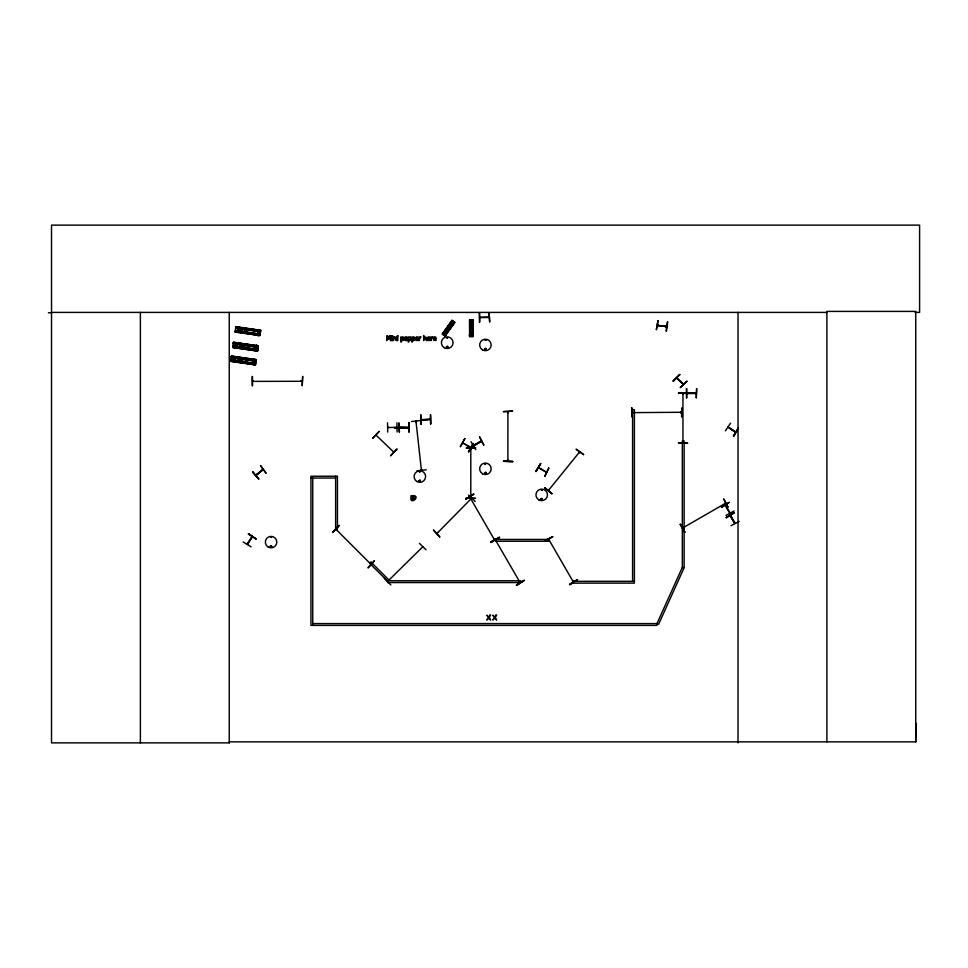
<?xml version="1.0" encoding="UTF-8"?>
<svg xmlns="http://www.w3.org/2000/svg" width="968" height="968" viewBox="0 0 968 968"><rect width="100%" height="100%" fill="white"/><g stroke="black" fill="none" stroke-linecap="round" stroke-linejoin="round"><path stroke-width="1.45" d="M915.075 312.41L919.6 312.41L919.6 225.133L51.522 225.133L51.522 742.867L229.368 742.867L229.247 741.851L915.74 741.851L915.873 723.132M538.377 467.738L546.472 472.227M421.866 470.158L421.346 469.419M262.945 469.383L255.976 475.445M462.922 443.005L470.436 447.7M470.823 447.397L462.861 442.908M735.849 431.982L728.19 426.973M336.622 529.956L336.319 529.072M370.913 564.247L370.466 563.291M415.962 421.08L416.421 421.866M247.034 544.258L247.989 543.544M470.738 449.346L470.799 448.365M507.813 411.872L507.91 412.707M682.96 394.206L683.323 393.202L682.864 394.024M682.948 393.274L682.948 442.715L682.948 441.686M270.641 537.179L271.572 537.434L270.689 537.071M270.217 546.194C272.02 549.703 271.96 543.169 270.278 546.642M271.706 546.424C270.048 548.324 270.798 544.548 271.621 546.291M419.35 471.767C421.019 470.17 419.58 473.691 419.531 471.44M418.962 480.89C421.286 477.902 420.342 484.121 419.059 480.673M419.229 480.89C420.886 478.991 420.148 482.766 419.325 481.036M446.732 337.88L447.724 338.014L446.792 337.771M447.869 347.016C445.994 349.049 447.264 344.668 447.712 347.282M485.875 340.264L484.944 340.01L485.936 340.143M486.323 349.266C484 351.977 484.944 346.604 486.238 349.049M484.92 463.999L485.912 463.866L484.98 464.253M540.858 498.968C542.649 502.465 542.6 495.943 540.918 499.415M542.213 490.195L541.233 489.941L542.116 490.304M541.112 499.028C542.056 501.412 542.709 497.322 541.185 499.052M657.95 320.638L656.365 329.761L658.071 320.65M665.548 326.567L666.662 326.289M666.057 331.032L667.375 321.872M666.504 331.092L667.714 321.921M231.328 356.067L230.59 361.354L255.395 364.9L256.133 359.624L231.328 356.067L256.121 359.733M233.24 343.834L233.482 342.224L258.274 345.806L257.536 351.081L232.731 347.512L233.445 342.587L258.226 346.145M233.167 361.366L233.82 356.781M235.309 347.524L235.962 342.938M237.704 332.036L238.358 327.45M234.837 361.608L235.502 357.023M236.978 347.766L237.644 343.18M239.386 332.278L240.04 327.692M237.354 361.971L238.019 357.386M239.495 348.129L240.161 343.543M241.903 332.629L242.557 328.055M239.592 362.298L240.245 357.712M241.734 348.456L242.399 343.87M244.13 332.956L244.795 328.382M242.109 362.649L242.762 358.075M244.251 348.819L244.916 344.233M246.646 333.319L247.312 328.745M252.902 364.198L253.568 359.624M255.056 350.356L255.709 345.782M257.452 334.868L258.105 330.294M253.519 365.069L254.403 358.959M253.713 365.093L254.596 358.995M255.661 351.227L256.544 345.128M255.854 351.251L256.738 345.152M258.069 335.739L258.94 329.628M256.52 348.613L256.581 347.887M258.25 335.763L259.134 329.664M258.976 332.387L259.932 333.186M255.443 361.971L254.523 361.826M257.548 348.758L257.657 348.032M473.34 445.534L474.368 445.377M682.742 527.959L725.637 503.191M725.722 503.517L724.754 503.711L725.806 503.517M412.912 499.561L413.445 497.854L411.932 496.886L411.654 498.508L412.912 499.561L414.449 498.992L414.74 497.383L413.481 496.318L411.932 496.886M413.239 497.685L413.481 496.318M470.763 448.559L471.174 449.37L471.126 448.365M508.285 412.513L508.333 411.872M507.861 460.369L507.91 461.204L508.273 460.369M682.9 441.88L683.323 442.691M676.547 378.04L683.214 384.453M422.738 546.823L387.551 581.502M470.073 496.741L470.266 497.794L469.746 496.911M494.418 539.708L469.71 496.947L470.509 497.504M519.707 581.913L519.997 582.603M573.346 581.998L548.578 539.091M548.626 539.176L548.916 539.866M573.588 581.707L573.165 580.945L573.649 581.78M730.211 515.508L734.76 523.519L730.138 515.545M735.148 523.192L730.441 515.266M416.421 421.939L416.276 421.044L416.071 422.012M730.09 512.979L725.552 505.139M247.094 544.077L252.031 536.478L251.934 537.397M252.285 536.865L247.36 544.355L252.394 536.696M393.444 451.862L376.007 435.104M446.514 346.592C447.664 350.428 448.414 343.797 446.429 347.222M413.759 499.488L412.634 496.39M548.384 490.486L579.554 451.995M549.231 490.002L548.638 490.691M421.068 419.434L422.193 419.834M479.838 317.262L489.082 317.056M429.284 419.253L430.312 419.229M253.495 380.908L252.684 380.92L253.568 381.319M301.169 380.969L302.197 381.283M387.684 427.275L388.712 427.275M395.876 427.65L396.747 427.638M695.145 393.044L696.173 393.032M535.8 471.416L540.701 463.551L535.764 471.392M536.103 471.573L540.652 463.515M546.388 472.263L538.668 467.483M495.386 539.866L520.131 582.627M520.457 582.554L520.034 581.756M549.376 539.817L548.916 538.934M464.894 438.54L460.441 446.659M460.332 446.587L464.858 438.516M468.415 451.584L473.231 443.683M251.063 546.847L243.21 541.959M387.539 581.417L388.108 580.873M436.665 533.15L437.403 532.509M478.87 442.679L481.277 440.827L480.685 441.783M725.383 430.869L730.538 423.185M733.345 436.06L738.342 428.267M407.092 340.24L407.092 337.372A1.44 1.44 0 0 0 406.257 336.9L405.544 336.9A1.464 1.464 0 0 0 404.709 337.384L404.503 339.937L406.257 340.712A1.452 1.452 0 0 0 407.092 340.24M442.388 334.057L452.165 320.493M442.545 334.166L452.346 320.638L442.763 334.323M442.921 334.444L452.649 320.844M443.041 334.517L452.855 320.989M443.296 334.686L444.143 335.109M444.251 335.376L454.053 321.836M444.433 335.509L454.21 321.957M444.639 335.654L454.331 322.029M444.736 335.727L454.476 322.15M444.905 335.836L454.706 322.308M657.49 325.079L658.421 325.2M437.56 532.932L436.677 533.235M485.875 349.714L485.271 348.661L485.428 349.823M485.863 473.57C486.033 471.053 483.891 474.247 485.694 473.606M489.034 317.444L479.971 317.625M544.899 487.703L551.833 493.849L544.887 487.715M548.445 490.413L548.929 489.76M579.493 452.068L579.166 453L579.36 452.08M583.619 454.585L576.081 449.188L583.595 454.609M301.266 380.969L302.101 381.283L252.854 381.38M408.544 427.602L399.445 427.263L408.665 427.251M632.165 412.271L632.903 412.683M633.096 412.586L632.092 412.646M412.138 499.198L413.021 498.145M413.36 497.733L414.256 496.681M673.135 380.969L679.826 374.555L673.111 380.932M673.438 381.247L679.778 374.507M686.905 381.223L680.214 387.636L686.929 381.247M255.818 474.973L262.873 469.444M332.665 532.315L339.163 525.733M384.369 578.368L390.866 584.962M419.398 543.338L426.029 549.8M468.524 495.071L475.203 501.484M471.053 498.871L471.706 498.217M372.813 438.093L379.19 431.389L372.861 438.141M666.492 326.627L657.466 325.454L666.42 326.676M473.425 445.449L481.193 440.9M480.576 441.239L481.338 441.275M481.362 441.323L473.582 445.764L476.389 444.251M724.766 503.626L725.443 503.251M470.799 496.971L471.126 497.806L470.799 496.874M258.71 478.918L252.527 472.009L258.722 478.906M260.549 465.572L265.994 473.074M263.066 469.686L256 475.361L263.163 469.649M265.934 473.11L260.513 465.608M420.451 481.471L419.64 481.689M256.653 348.008L257.536 348.674M471.537 498.314L437.076 533.356M481.592 441.214L473.582 445.764L474.247 445.437M475.76 449.672L471.029 441.723M473.63 494.079L465.886 499.161L473.618 494.043M465.862 499.101L473.812 494.37M490.655 542.056L499.548 537.397L490.921 542.504L498.701 537.494M499.476 537.288L491.296 541.632M495.882 540.628L495.785 539.745L495.846 540.616M546.751 539.575L552.704 536.671L544.718 541.33L552.68 536.623M516.585 585.41L524.317 580.292L516.561 585.374M516.367 585.023L524.341 580.352M573.25 581.09L572.717 583.123L634.391 583.123L634.391 409.621L632.588 409.621L632.588 581.32M573.153 581.03L573.262 581.974M569.753 584.696L577.472 579.578L569.729 584.66M569.523 584.309L577.545 579.687M680.08 524.341L684.715 532.352M723.822 499.077L728.057 507.317L723.786 499.101M682.827 527.911L683.795 527.717L682.9 528.238M726.242 517.565L734.264 512.955M731.021 525.721L739.225 521.425M729.134 502.416L721.366 507.45L729.122 502.38M725.988 515.46L734.059 510.947M485.016 348.553L485.646 348.468M411.654 498.508L412.949 498.024M413.445 497.854L414.74 497.383M735.595 432.272L728.069 427.336M336.114 529L336.743 529.556M253.495 381.38L252.854 381.331M687.752 393.504L678.483 393.081M680.758 412.223L681.399 412.174M471.476 335.666L471.15 336.295M411.521 421.54L420.717 420.523M417.051 470.835L426.247 469.807M479.426 322.066L479.269 312.809M489.711 321.836L489.046 312.591L489.663 321.836M423.113 419.676L428.425 419.555M430.324 419.64L421.165 419.749L430.119 419.18M420.656 424.226L420.899 414.969L420.705 424.226M430.941 423.996L430.687 414.752M252.116 376.504L252.224 385.748M301.363 381.344L302.101 381.283M686.372 388.628L686.481 397.884M687.752 393.456L686.917 393.407L696.173 393.383L678.483 392.693L687.849 393.081M687.038 393.444L696.077 393.359L695.169 393.407M696.198 397.824L696.658 388.567L696.331 397.812M503.445 411.581L512.689 411.134L503.445 411.702M681.629 417.051L681.702 407.806M396.904 422.762L397.098 432.006M409.149 422.774L409.174 432.031M387.72 432.067L387.527 422.81M399.445 432.091L398.876 422.847L399.312 432.091M678.483 442.812L687.74 443.199L678.483 442.739M466.334 447.881L475.591 447.869M466.334 448.269L475.591 448.208M512.701 461.651L503.445 461.24L512.701 461.688M503.445 461.361L512.701 461.312M466.346 498.06L475.591 498.387L466.334 497.927M48.4 312.773L51.522 312.761M51.522 312.41L826.89 312.41M469.746 321.485L472.832 321.485M469.746 322.622L472.832 322.622M469.746 324.316L472.832 324.316M469.746 325.817L472.832 325.817M469.746 327.511L472.832 327.511M469.746 334.795L472.832 334.795M469.238 335.267L473.352 335.4M469.504 336.501L473.074 336.489L473.062 319.779L469.504 319.791L469.589 336.501M632.261 412.634L681.496 412.271L680.758 412.695M310.958 478.035L335.63 478.035M634.391 581.32L572.717 581.32L573.213 581.853M312.761 623.586L656.957 623.586L658.591 624.324L683.977 568.119L682.331 567.369L682.331 441.057L684.134 441.057L684.134 567.369L682.331 567.369L656.957 623.586L656.957 625.389L310.958 625.389L310.958 476.232L337.433 476.232L337.433 529.423L335.63 529.423L335.63 476.232M485.416 472.287C488.332 474.852 482.016 473.146 485.863 472.348M235.853 326.845L260.658 330.403M235.817 327.087L260.622 330.657M235.793 327.341L259.134 330.693M235.768 327.426L260.573 331.008M235.732 327.728L259.085 330.995M235.647 328.321L259 331.576M260.392 332.242L260.198 333.645M238.273 330.947L244.118 331.673M247.034 332.097L258.686 333.887M260.126 334.299L235.321 330.729L260.114 334.347M238.188 331.528L260.065 334.698M236.688 331.54L260.041 334.868M236.676 331.625L260.017 334.976M235.188 331.625L259.981 335.231M235.151 331.915L259.956 335.472M233.457 342.333L258.262 345.903M258.19 346.387L233.373 342.914L258.178 346.496M236.252 343.64L258.141 346.701M233.3 343.422L258.093 347.04M236.18 344.136L242.012 344.971L234.704 344.039M258.057 347.282L244.928 345.394L258.045 347.367M257.996 347.73L257.791 349.133M232.973 345.903L237.341 346.532L232.949 346.024M240.258 346.955L257.766 349.472L240.245 347.064M232.913 346.266L257.718 349.787M232.877 346.508L257.682 350.077L232.864 346.604M232.828 346.907L257.633 350.38M232.792 347.113L257.597 350.682L232.78 347.197M232.756 347.403L257.536 351.057M231.279 356.466L256.084 359.987M232.707 356.877L256.048 360.229L232.695 356.962M232.659 357.156L255.988 360.628M231.158 357.265L255.963 360.834L231.146 357.361M239.87 358.813L231.11 357.652L239.858 358.934M255.854 361.572L255.649 362.976M232.284 359.975L254.148 363.218M255.576 363.629L230.783 360.06L255.564 363.714M232.187 360.653L255.528 364.029M255.504 364.198L230.699 360.665L255.479 364.319M230.65 360.955L255.443 364.561M230.614 361.245L255.407 364.803M470.073 496.826L470.496 497.552M411.569 497.649L412.937 497.891M413.457 497.988L414.812 498.23M396.747 427.178L387.878 427.65M666.48 326.216L657.55 325.405M676.935 377.895L683.517 384.09M248.292 534.046L256.133 538.946M729.666 428.279L734.119 431.184M451.173 321.872L453.677 323.675M450.519 322.792L453.024 324.595M449.527 324.171L452.032 325.974M448.644 325.393L451.149 327.196M447.652 326.773L450.156 328.575M443.417 332.677L445.921 334.48M442.715 332.774L446.054 335.17M544.815 487.799L552.05 493.583M507.873 461.083L507.91 411.775M470.799 497.903L470.799 448.462L470.811 449.297M413.396 498.109L414.449 498.992M335.956 529.29L370.841 564.187M252.878 471.731L258.625 478.978M680.371 524.172L685.054 532.158M494.321 538.837L494.757 539.515M725.201 505.332L729.763 513.282M415.962 421.927L415.974 421.177L421.407 470.254L421.37 469.383M479.608 312.809L479.813 322.054M430.336 414.752L430.554 424.008M420.838 414.969L421.044 424.226M686.76 388.628L686.82 397.872M683.263 441.783L682.948 442.618L682.948 441.783M631.91 407.806L632.092 417.063L631.56 407.806M408.762 422.786L408.823 432.031M252.503 376.504L252.563 385.748M915.74 741.851L915.74 311.406L826.89 311.406L826.89 741.851M738.027 312.41L738.027 742.867M473.001 319.779L472.856 336.489L472.795 319.779M472.602 319.779L472.59 336.489M472.396 319.779L472.263 336.489L472.227 319.779M472.009 319.779L471.985 336.489M471.767 336.489L470.823 336.489M470.593 319.791L470.521 335.109M470.375 319.791L470.266 335.4M470.182 319.791L470.121 335.109M469.976 319.791L469.916 336.501M469.746 319.791L469.782 336.501M408.762 428.316L394.412 428.207M312.761 478.035L312.761 625.389M229.234 312.41L229.234 742.867M140.384 312.41L140.384 742.867M240.161 360.036C241.879 363.786 242.871 356.926 240.161 360.036M242.302 346.193C244.021 349.944 245.013 343.083 242.302 346.193M244.698 330.705C246.417 334.456 247.409 327.595 244.698 330.705M403.874 338.703C404.394 341.45 400.425 339.756 401.417 341.994L400.8 341.994L400.8 336.973L403.099 336.997L403.874 338.703M411.243 338.703C411.763 341.45 407.782 339.756 408.786 341.994L408.169 341.994L408.169 336.973L410.468 336.997L411.243 338.703M414.957 338.703C415.478 341.45 411.497 339.756 412.501 341.994L411.884 341.994L411.884 336.973L414.183 336.997L414.957 338.703M415.381 338.401L416.095 340.446L418.442 340.421L415.998 339.175L418.515 338.873L417.898 337.094L416.361 337.009L415.381 338.401M427.19 338.401L427.904 340.446L430.252 340.421L427.808 339.175L430.324 338.873L429.707 337.094L428.171 337.009L427.19 338.401M433.144 338.401L433.87 340.446L436.217 340.421L433.761 339.175L436.278 338.873L435.661 337.094L434.124 337.009L433.144 338.401M404.963 338.183C405.411 343.87 408.448 335.243 404.963 338.183M403.245 338.776C403.438 341.038 399.953 340.191 401.417 337.88L402.785 337.542L403.245 338.776M410.601 338.776C410.795 341.038 407.31 340.191 408.786 337.88L410.142 337.542L410.601 338.776M414.328 338.776C414.51 341.038 411.025 340.191 412.501 337.88L413.856 337.542L414.328 338.776M470.629 326.494C471.464 329.108 472.662 324.643 470.629 326.494M235.877 326.724L235.139 332.024L259.932 335.594L260.67 330.294L235.877 326.724M416.071 337.989C418.394 340.24 417.97 335.884 416.071 337.989M427.868 337.989C430.203 340.24 429.78 335.884 427.868 337.989M433.833 337.989C436.157 340.24 435.733 335.884 433.833 337.989M448.765 326.736C449.334 329.435 450.967 325.103 448.765 326.736M390.043 335.751L388.858 338.473L387.636 335.751L386.752 335.751L386.752 340.639L387.357 336.428L388.628 339.296L390.298 336.428L390.298 340.639L390.939 340.639L390.939 335.751L390.043 335.751M548.795 468.04L544.754 476.377L548.795 468.04M489.941 615.164L488.755 617.088L486.856 615.164L488.356 617.608L486.807 620.052L488.719 618.092L490.655 620.052L489.118 617.572L490.655 615.164L489.941 615.164M495.955 615.164L494.769 617.088L492.857 615.164L494.358 617.608L492.809 620.052L494.721 618.092L496.657 620.052L495.12 617.572L496.657 615.164L495.955 615.164M473.171 443.646L468.742 451.79L473.171 443.646M248.558 533.634L256.06 539.055L248.534 533.67M738.294 428.231L733.671 436.265L738.294 428.231M451.971 320.36L442.279 333.972L445.123 336.005L454.863 322.417L451.971 320.36M681.496 412.598L680.698 412.634L681.496 412.598M338.885 525.467L332.75 532.4L338.885 525.467M374.277 560.847L368.142 567.793L374.277 560.847M433.507 530.101L439.75 536.938L433.507 530.101M396.94 449.128L390.552 455.831L396.892 449.079M411.219 495.81C408.581 507.728 423.343 494.079 411.219 495.81M371.059 562.13L369.788 563.4L387.224 580.848L388.495 579.578L371.059 562.13M419.979 337.844L419.132 340.639L419.132 336.973L421.08 336.997L419.979 337.844M431.788 337.844L430.941 340.639L430.941 336.973L432.89 336.997L431.788 337.844M394.315 337.166L393.419 336.973L393.419 340.639L394.036 337.905L394.992 337.457L396.299 340.639L396.13 337.421L394.315 337.166M424.553 337.166L423.657 335.533L423.657 340.639L424.274 337.905L425.23 337.457L426.537 340.639L426.368 337.421L424.553 337.166M479.511 436.749L483.758 444.977L479.511 436.749M734.034 512.556L726.315 517.686L734.034 512.556M302.681 376.491L302.222 385.748L302.633 376.491M392.56 335.714L391.858 336.356L392.56 335.714M397.836 335.714L397.134 336.356L397.836 335.714M392.512 336.973L391.895 336.973L391.895 340.639L392.512 340.639L392.512 336.973M397.8 336.973L397.183 336.973L397.183 340.639L397.8 340.639L397.8 336.973M548.553 539.454L496.136 539.454L496.136 541.257L548.553 541.257L548.553 539.454M520.639 580.764L387.624 580.764L387.624 582.554L520.639 582.554L520.639 580.764M260.501 331.504L235.696 327.934L260.489 331.588M255.915 361.124L242.774 359.322L255.903 361.233M444.312 347.754A5.856 5.856 0 0 0 453.084 342.684A5.856 5.856 0 0 0 444.312 337.614A5.856 5.856 0 0 0 444.312 347.754M416.978 481.556A5.772 5.772 0 0 0 425.63 476.559A5.772 5.772 0 0 0 416.978 471.561A5.772 5.772 0 0 0 416.978 481.556M482.536 473.8A5.772 5.772 0 0 0 491.187 468.802A5.772 5.772 0 0 0 482.536 463.805A5.772 5.772 0 0 0 482.536 473.8M482.548 349.932A5.76 5.76 0 0 0 491.187 344.947A5.76 5.76 0 0 0 482.548 339.962A5.76 5.76 0 0 0 482.548 349.932M268.209 547.077A5.747 5.747 0 0 0 276.824 542.104A5.747 5.747 0 0 0 268.209 537.131A5.747 5.747 0 0 0 268.209 547.077M538.825 499.875A5.784 5.784 0 0 0 547.501 494.878A5.784 5.784 0 0 0 538.825 489.869A5.784 5.784 0 0 0 538.825 499.875"/></g></svg>
